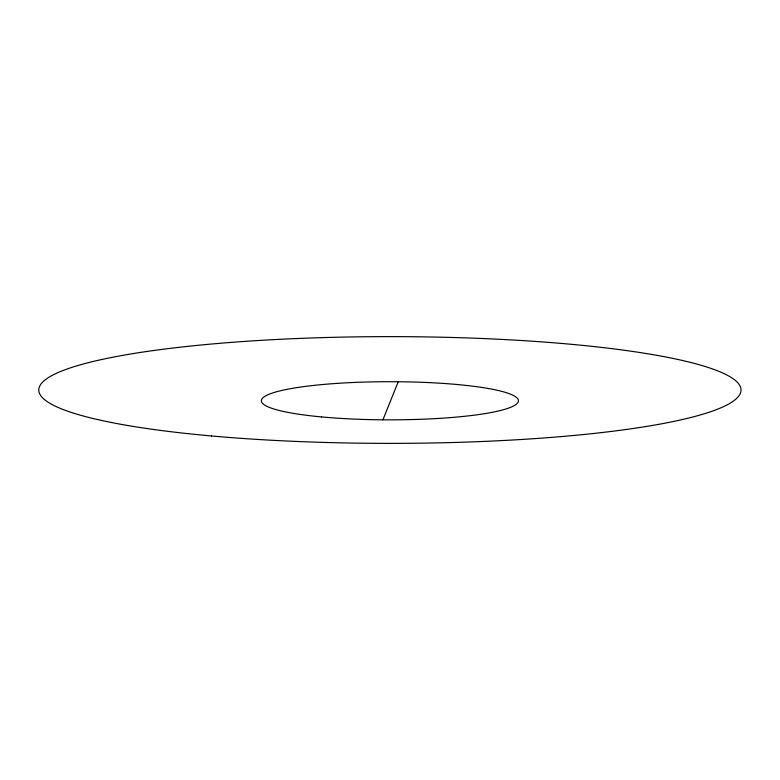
<?xml version="1.0" encoding="UTF-8"?>
<svg xmlns="http://www.w3.org/2000/svg" width="780" height="780" viewBox="0 0 780 780"><rect width="100%" height="100%" fill="white"/><g stroke="black" fill="none" stroke-linecap="round" stroke-linejoin="round"><path stroke-width="1.17" d="M382.921 419.815L398.229 381.742M211.546 435.971A351.107 53.371 0 0 0 741 390.497A351.107 53.371 0 0 0 217.181 343.531A351.107 53.371 0 0 0 211.546 435.971M321.526 416.92A128.534 19.071 0 0 0 518.349 401.485A128.534 19.071 0 0 0 329.843 383.906A128.534 19.071 0 0 0 321.526 416.92"/></g></svg>
